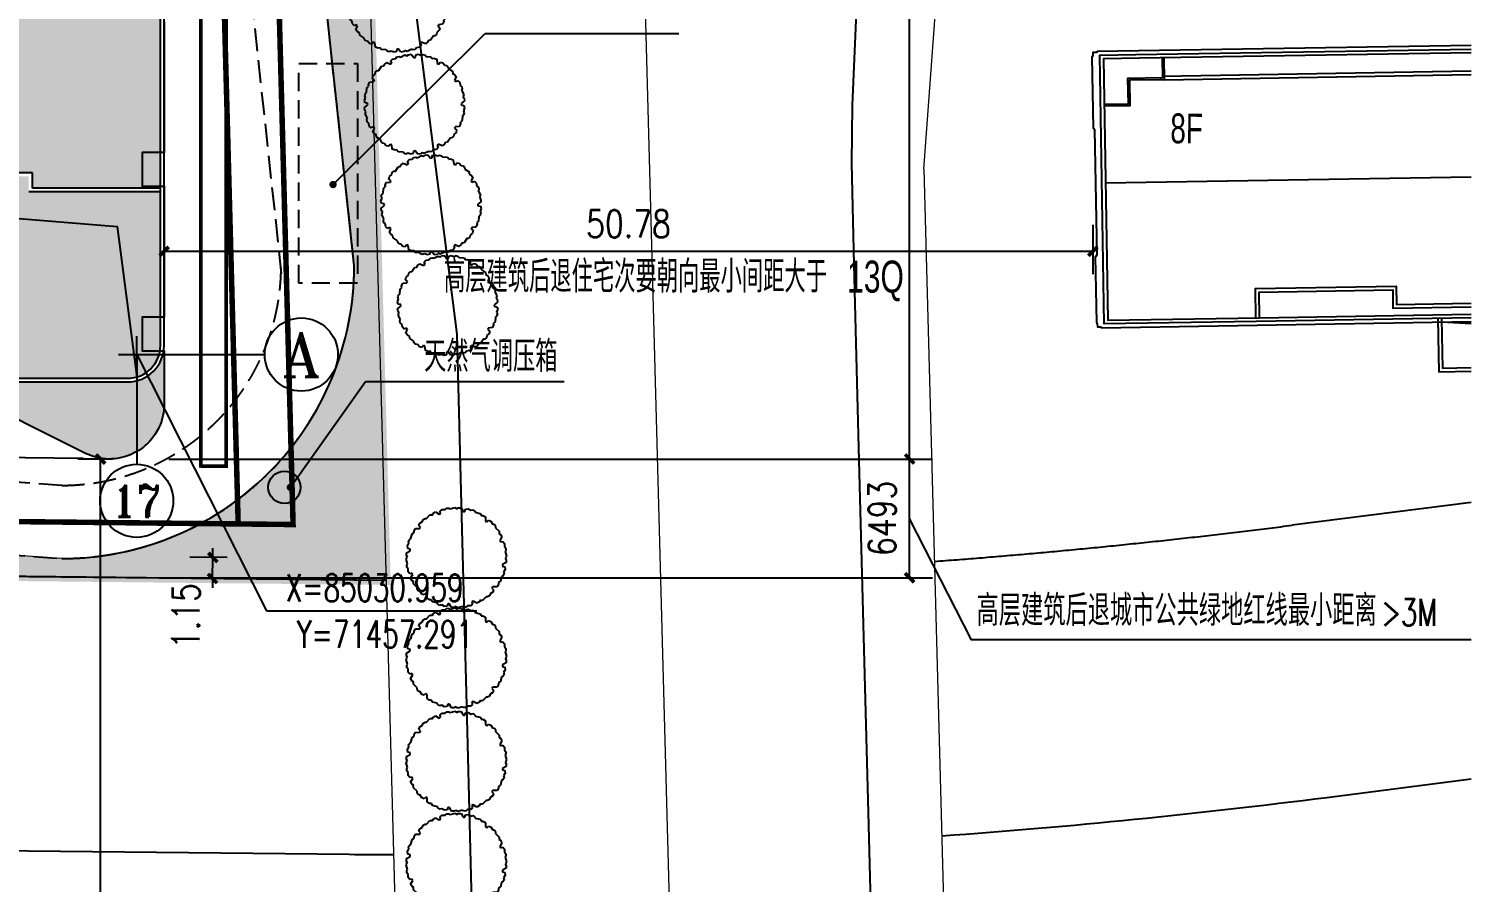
# Model space of a CAD drawing. Header units: metres. Extents: x 71066629 to 71645179, y 84793221 to 85208804.
# Drawn here: x 71451394 to 71530255, y 85002107 to 85048770 of the extents above; entities that cross this region are included whole.
import ezdxf
from ezdxf.enums import TextEntityAlignment as Align

# ---------------------------------------------------------------- set-up
doc = ezdxf.new("R2010")
doc.units = ezdxf.units.M
doc.header["$LTSCALE"] = 1000
for name, pattern in [('ACAD_ISO03W100', [30, 12, -18]), ('ACAD_ISO04W100', [30, 24, -3, 0, -3]), ('CENTER', [50.800000000000004, 31.75, -6.35, 6.35, -6.35]), ('DASH', [0.35, 0.25, -0.1]), ('DASHED', [19.049999999999997, 12.7, -6.35]), ('DASHEDX2', [1.5, 1, -0.5]), ('HIDDENX2', [19.049999999999997, 12.7, -6.35])]:
    doc.linetypes.add(name, pattern=pattern)
for name, color, linetype in [('A_N_AXIS', 85, 'Continuous'), ('A_N_AXIS_TEXT', 7, 'Continuous'), ('A_N_DIM_LEAD', 3, 'Continuous'), ('A_N_DIM_SYMB', 3, 'Continuous'), ('A_N_PUB_TEXT', 7, 'Continuous'), ('A_OTHER_MEMBER', 134, 'Continuous'), ('A_SITEP_PLANT', 85, 'Continuous'), ('DIM_COOR', 3, 'Continuous'), ('DIM_SYMB', 3, 'Continuous'), ('G-ANNO-DIMS', 3, 'Continuous'), ('G-ANNO-LEGN', 3, 'Continuous'), ('G-ANNO-TEXT', 7, 'Continuous'), ('G-BLDG-EXTG', 48, 'Continuous'), ('G-BLDG-HIGH', 1, 'Continuous'), ('G-BLDG-MULT', 1, 'Continuous'), ('G-BLDG-OTLN', 2, 'Continuous'), ('G-BLDG-POIT', 6, 'Continuous'), ('G-BLDG-ROOF', 34, 'Continuous'), ('G-BSMT-OTLN', 5, 'HIDDENX2'), ('G-FRIE-FLWL', 6, 'Continuous'), ('G-PLTG', 105, 'Continuous'), ('G-SDWK', 157, 'Continuous'), ('G-SITE-BLUE', 5, 'Continuous'), ('G-SITE-GREN', 72, 'Continuous'), ('G-SITE-PROP', 1, 'Continuous'), ('G-STRU', 134, 'Continuous'), ('G_DRIV_ROAD', 145, 'Continuous'), ('G_H_252', 252, 'Continuous'), ('G_H_253', 253, 'Continuous'), ('G_N_GUIDES', 3, 'DASH'), ('PUB_DIM', 3, 'Continuous'), ('PUB_TEXT', 7, 'Continuous')]:
    doc.layers.add(name, color=color, linetype=linetype)
for name, color, linetype, lineweight in [('G-ROAD-CNTR', 24, 'DASHED', 13), ('G-ROAD-园区', 175, 'Continuous', 13), ('G-ROAD-市政', 1, 'Continuous', 13)]:
    doc.layers.add(name, color=color, linetype=linetype, lineweight=lineweight)
doc.styles.add('_TCH_AXIS', font='romant.shx')
doc.styles.add('_TCH_DIM', font='SIMPLEX', dxfattribs={"bigfont": 'GBCBIG'})
doc.styles.add('dim_font', font='SIMPLEX.shx', dxfattribs={"width": 0.8})
doc.styles.add('GAD A', font='$ gad e.shx', dxfattribs={"width": 0.7, "bigfont": '$ gad c.shx'})
doc.dimstyles.new('DIMN1', dxfattribs={"dimscale": 0.005, "dimtxt": 300, "dimasz": 100, "dimexe": 250, "dimexo": 300, "dimgap": 150, "dimtad": 1, "dimzin": 0, "dimdsep": 46, "dimtxsty": 'dim_font', "dimblk": 'ARCHTICK', "dimcen": 0.09, "dimclrt": 7, "dimazin": 2, "dimtfac": 1, "dimtdec": 0, "dimtix": 1, "dimtmove": 2, "dimatfit": 3, "dimldrblk": 'ARCHTICK', "dimfxl": 1, "dimtolj": 1, "dimtzin": 0, "dimarcsym": 0})
doc.dimstyles.new('DIMN500', dxfattribs={"dimscale": 5, "dimtxt": 300, "dimasz": 100, "dimexe": 250, "dimexo": 300, "dimgap": 150, "dimtad": 1, "dimdec": 0, "dimzin": 0, "dimdsep": 46, "dimtxsty": 'dim_font', "dimblk": 'ARCHTICK', "dimcen": 0.09, "dimclrt": 7, "dimazin": 2, "dimtfac": 1, "dimtdec": 0, "dimtix": 1, "dimtmove": 2, "dimatfit": 3, "dimldrblk": 'ARCHTICK', "dimtolj": 1, "dimtzin": 0, "dimarcsym": 0})

# ---------------------------------------------------------------- blocks, each defined once
blk = doc.blocks.new('A$C237376EB')
at = {"layer": 'G-ROAD-CNTR', "linetype": 'ACAD_ISO04W100'}
blk.add_line((904.5850735462882, 755.837459716), (914.4131500020885, 392.261583215397), dxfattribs=at)
at = {"layer": 'G-ROAD-市政', "linetype": 'Continuous'}
for p, q in [((890.3286815670726, 728.1260252455977), (895.3208081107587, 543.4493194951065)), ((923.0207605612086, 628.9417477531533), (925.2090100149508, 659.0118585665186)), ((923.0207605612086, 628.9417477534007), (928.0007615415088, 444.7136101800425))]:
    blk.add_line(p, q, dxfattribs=at)
at = {"layer": 'G-SITE-BLUE', "linetype": 'Continuous'}
for p, q in [((945.0544243119366, 594.5928675106843), (952.9457865683216, 595.5994785224175)), ((792.8164006657171, 592.5187861967861), (891.6046496725612, 591.4797577983263))]:
    blk.add_line(p, q, dxfattribs=at)
for centre, radius, start, end in [((895.706431127619, 981.4581871875562), 390.0000000000102, 274.1612422740544, 277.2693112724299), ((895.7064311281138, 981.4581871875707), 390.0000000000142, 269.3973872802726, 269.7526750156222)]:
    blk.add_arc(centre, radius, start, end, dxfattribs=at)
at = {"layer": 'G-SITE-GREN', "color": 3, "linetype": 'Continuous'}
for p, q in [((952.9457990400988, 610.7210216484527), (943.1564245736081, 609.4723028828157)), ((893.6175376515021, 606.4594164278969), (792.9579188898351, 607.5181273931812))]:
    blk.add_line(p, q, dxfattribs=at)
at = {"layer": 'G-SITE-GREN', "color": 3, "linetype": 'ACAD_ISO03W100'}
blk.add_arc((895.7064311274589, 981.4581871875125), 374.9999999999825, 274.2658312886663, 277.2693112724299, dxfattribs=at)
blk = doc.blocks.new('20130417-2#')
at = {"layer": 'G_H_252', "linetype": 'ByBlock'}
blk.add_hatch(color=256, dxfattribs=at).paths.add_polyline_path([(-26500.00000000373, 79699.99999999988, -0.4142135623730951), (-24300.00000000373, 77499.99999999988), (-24300.00000000373, 43999.99999999989, 0.414213562373095), (-22500.00000000373, 42199.99999999989), (-21299.99999969079, 42199.99999999989), (-21299.9999996908, 20799.99999999988), (-22500.00000000373, 20799.99999999988, 0.414213562373095), (-24300.00000000373, 18999.99999999988), (-24300.00000000373, 9099.99999999594), (-16299.99999999814, 9099.99999999594), (-16299.99999999814, 9939.999999995925), (-5699.999999998137, 9939.999999995925), (-5699.999999998137, 9099.999999995925), (1299.999999996289, 9099.99999999591), (1299.999999996275, 18999.99999999988, 0.414213562373095), (-500.0000000037253, 20799.99999999988), (-1700.00000031665, 20799.99999999988), (-1700.00000031665, 42199.99999999989), (-500.0000000037253, 42199.99999999989, 0.414213562373095), (1299.999999996275, 43999.99999999989), (1299.999999996275, 103499.9999999999, 0.414213562373095), (-500.0000000037253, 105299.9999999999), (-23900, 105299.9999999999, 0.414213562373095), (-25700, 103499.9999999999), (-25700, 102299.9999999999), (-56100, 102299.9999999999), (-56100, 103499.9999999999, 0.414213562373095), (-57900, 105299.9999999999), (-126400.0000000005, 105299.9999999999), (-126400.0000000005, 98300.00000000047), (-125159.9999999954, 98300.00000000047), (-125159.9999999958, 87699.99999999965), (-126400.0000000005, 87699.99999999988), (-126400.0000000005, 79699.99999999988)])
at = {"layer": 'G_H_253'}
h = blk.add_hatch(color=256, dxfattribs=at)
h.dxf.hatch_style = 1
h.paths.add_polyline_path([(-21499.9999996908, 41999.99999999989), (-22500.00000000373, 41999.99999999989, -0.2874919409686587), (-24300.00000000373, 43128.22021129175), (-24300.00000000419, 19871.77978870706, -0.2874919409688029), (-22500.00000000373, 20999.99999999988), (-21499.9999996908, 20999.99999999988)])
h.paths.add_polyline_path([(1299.999999996275, 43128.22021129175, -0.2874919409686587), (-500.0000000037253, 41999.99999999989), (-1500.000000316653, 41999.99999999989), (-1500.00000031665, 20999.99999999988), (-500.0000000037253, 20999.99999999988, -0.2874919409686587), (1299.999999996275, 19871.77978870802)])
h.paths.add_polyline_path([(-16099.99999999814, 9739.999999995925), (-16099.99999999814, 8899.999999995925), (-24300.00000000373, 8899.99999999593), (-24300.00000000373, 499.9999999998836, 0.414213562373095), (-22500.00000000373, -1300.000000000117), (-500.0000000037253, -1300.000000000117, 0.414213562373095), (1299.999999996275, 499.9999999998836), (1299.999999996275, 8899.999999995925), (-5899.999999998137, 8899.99999999593), (-5899.999999998137, 9739.999999995925)])
h = blk.add_hatch(color=256, dxfattribs=at)
h.dxf.hatch_style = 1
h.paths.add_polyline_path([(1499.998958291471, -2712.143862107812), (1499.999999925494, -2709.643902301789), (1499.999999925494, 200), (1477.371993324811, 200, -0.3707699816191583), (-500.0000000037257, -1500.000000000117), (-11819.60091989894, -1499.999999990753, -0.1161538421957522), (-9588.475896567066, -2025.395980611463), (-9579.528173968196, -2029.861213579774), (-2836.884873583891, -5400.298168241988, 0.0487524857830456), (-1856.483750954262, -5693.38849297166, 0.4497965889062705)])
at = {"layer": 'A_N_AXIS'}
for q in [(0, -6000), (7000, 0)]:
    blk.add_line((0, 0), q, dxfattribs=at)
for centre in [(9000, 1.225e-13), (0, -8000)]:
    blk.add_circle(centre, 2000, dxfattribs=at)
at = {"layer": 'A_N_DIM_SYMB'}
blk.add_lwpolyline([(-24300.00000000373, 8899.999999995925), (-1060.698941800743, 7004.4941287291), (0, -1229.161646578461)], dxfattribs=at)
at = {"layer": 'G-BLDG-OTLN'}
blk.add_lwpolyline([(1499.999999925494, 18200), (1499.999999925494, 11050), (299.9999998509884, 11050), (299.9999999254942, 9200), (1499.999999925494, 9200), (1499.999999925494, 2050), (299.9999998509884, 2050), (299.9999999254942, 200), (1499.999999925494, 200), (1499.999999925494, -2709.643902301789), (1499.995833322406, -2719.64390231669, -0.4490453476041015), (-1856.48375095427, -5693.388492971659, -0.0487524857830463), (-2836.884873583913, -5400.298168241978), (-9579.528173968196, -2029.861213579774)], format="xyb", dxfattribs=at)
at = {"layer": 'G-BLDG-POIT', "linetype": 'Continuous', "ltscale": 0.1}
for p, q in [((0, -1000), (0, 1000)), ((-1000, 0), (1000, 0))]:
    blk.add_line(p, q, dxfattribs=at)
at = {"layer": 'G-BLDG-ROOF'}
for p, q in [((1499.999999996275, 499.9999999998836), (1499.999999996275, 18999.99999999988)), ((-5699.999999998137, 9939.999999995925), (-16299.99999999814, 9939.999999995925)), ((-5699.999999998137, 9099.999999995925), (-5699.999999998137, 9939.999999995925)), ((1299.999999996275, 8899.999999995925), (-5899.999999998137, 8899.999999995925)), ((1299.999999996275, 9099.999999995925), (-5699.999999998137, 9099.999999995925)), ((-22500.00000000373, -1500.000000000117), (-500.0000000037253, -1500.000000000117))]:
    blk.add_line(p, q, dxfattribs=at)
blk.add_lwpolyline([(-22500.00000000373, -1300.000000000117), (-500.0000000037253, -1300.000000000117, 0.414213562373095), (1299.999999996275, 499.9999999998836), (1299.999999996275, 18999.99999999988, 0.414213562373095), (-500.0000000037253, 20799.99999999988), (-1700.00000031665, 20799.99999999988), (-1700.00000031665, 42199.99999999989), (-500.0000000037253, 42199.99999999989, 0.414213562373095), (1299.999999996275, 43999.99999999989), (1299.999999996275, 103499.9999999999, 0.414213562373095), (-500.0000000037253, 105299.9999999999), (-23900, 105299.9999999999, 0.414213562373095)], format="xyb", dxfattribs=at)
blk.add_arc((-500.0000000037253, 499.9999999998836), 2000, 270, 0, dxfattribs=at)
at = {"layer": 'A_N_AXIS_TEXT', "style": '_TCH_AXIS'}
for s, height, width, p, p2 in [('A', 2429.62112756895, 0.8999999999999996, (7958.73380247045, -1214.810563784475), (10041.26619752955, -1214.810563784475)), ('17', 1755.700612757832, 0.7999999999999996, (-1337.6766573393, -8877.850306378916), (1337.6766573393, -8877.850306378916))]:
    blk.add_text(s, height=height, dxfattribs=dict(at, width=width)).set_placement(p, p2, align=Align.FIT)
blk = doc.blocks.new('BRANCHD', base_point=(0.5, 0.5))
for p, q in [((0.9505596254410227, 0.743297436128509), (0.9314632446002771, 0.7538736432298557)), ((0.9620405252218217, 0.6940026134366691), (0.9505596254410227, 0.743297436128509)), ((0.9742183128197739, 0.6874965599933831), (0.9620405252218217, 0.6940026134366691)), ((0.9697365129869726, 0.5872572432749065), (0.9936420849502089, 0.5940171824764761)), ((0.9865236434099081, 0.6682046705638996), (0.9742183128197739, 0.6874965599933831)), ((0.9820690817241038, 0.647302361335638), (0.9865236434099081, 0.6682046705638996)), ((0.9972671223133035, 0.6196268809602271), (0.9820690817241038, 0.647302361335638)), ((0.9936420849502089, 0.5940171824764761), (0.9972671223133035, 0.6196268809602271)), ((0.9697365129869726, 0.5708106159599874), (0.9697365129869726, 0.5872572432749065)), ((1.008048233500921, 0.5502635966295678), (0.9697365129869726, 0.5708106159599874)), ((0.9984505427080577, 0.5038736432298557), (1.008135802567131, 0.5200449615237905)), ((1.008135802567131, 0.5200449615237905), (1.008048233500921, 0.5502635966295678))]:
    blk.add_line(p, q)
blk = doc.blocks.new('A$C203C35CE')
at = {"layer": 'A_SITEP_PLANT', "extrusion": (0, 0, -1), "yscale": 2981.739130434784, "zscale": -2981.739130434782}
for xscale, rotation in [(2981.739130434763, 60.00000000017639), (2981.739130434794, 30.00000000017586), (2981.739130434784, 90), (2981.739130434769, 120.0000000001762), (2981.739130434778, 150.0000000001759), (2981.739130434778, 330.0000000001759), (2981.739130434755, 180.0000000001761), (2981.739130434769, 300.0000000001762), (2981.739130434794, 210.0000000001759), (2981.739130434784, 270), (2981.739130434763, 240.0000000001764)]:
    blk.add_blockref('BRANCHD', (-1526.186619581713, 1526.186955187266), dxfattribs=dict(at, xscale=xscale, rotation=rotation))
at = {"layer": 'A_SITEP_PLANT', "extrusion": (0, 0, -1), "xscale": 2981.739130434755, "yscale": 2981.739130434784, "zscale": -2981.739130434782}
blk.add_blockref('BRANCHD', (-1526.186619581713, 1526.186955187266), dxfattribs=at)
blk = doc.blocks.new('_ARCHTICK')
at = {"color": 0, "linetype": 'ByBlock', "const_width": 0.4}
blk.add_lwpolyline([(-0.5, -0.5), (0.5, 0.5)], dxfattribs=at)
blk = doc.blocks.new('*D24')
at = {"layer": 'Defpoints', "color": 0, "transparency": 16777216}
for p in [(71455317.15966369, 85025244.68210135), (71457461.60614584, 85025244.68210135), (71457461.60614584, 84961142.499336)]:
    blk.add_point(p, dxfattribs=at)
at = {"layer": 'PUB_DIM', "color": 0, "lineweight": -2, "transparency": 16777216}
for p, q in [((71455961.60614584, 85025244.68210135), (71454067.15966369, 85025244.68210135)), ((71455317.15966369, 84961142.499336), (71455317.15966369, 85025244.68210135)), ((71455961.60614584, 84961142.499336), (71454067.15966369, 84961142.499336))]:
    blk.add_line(p, q, dxfattribs=at)
at = {"layer": 'PUB_DIM', "color": 0, "lineweight": -2, "transparency": 16777216, "xscale": 500, "yscale": 500, "zscale": 500}
for p, rotation in [((71455317.15966369, 85025244.68210135), 90), ((71455317.15966369, 84961142.499336), 270)]:
    blk.add_blockref('_ARCHTICK', p, dxfattribs=dict(at, rotation=rotation))
at = {"layer": 'PUB_DIM', "color": 7, "transparency": 16777216, "insert": (71453817.15966368, 84993193.59071869), "char_height": 1500, "attachment_point": 5, "rotation": 90, "style": 'dim_font'}
blk.add_mtext('\\A1;64102', dxfattribs=at)
blk = doc.blocks.new('*D30')
at = {"layer": 'Defpoints', "color": 0, "transparency": 16777216}
for p in [(71457555.72567736, 85025244.68210135), (71499553.58722974, 85025244.68210135), (71457555.72567736, 85018751.65513279)]:
    blk.add_point(p, dxfattribs=at)
at = {"layer": 'G-ANNO-DIMS', "color": 0, "lineweight": -2, "transparency": 16777216}
for p, q in [((71459055.72567736, 85025244.68210135), (71500803.58722974, 85025244.68210135)), ((71499553.58722974, 85018751.65513279), (71499553.58722974, 85025244.68210135)), ((71459055.72567736, 85018751.65513279), (71500803.58722974, 85018751.65513279))]:
    blk.add_line(p, q, dxfattribs=at)
at = {"layer": 'G-ANNO-DIMS', "color": 0, "lineweight": -2, "transparency": 16777216, "xscale": 500, "yscale": 500, "zscale": 500}
for p, rotation in [((71499553.58722974, 85025244.68210135), 90), ((71499553.58722974, 85018751.65513279), 270)]:
    blk.add_blockref('_ARCHTICK', p, dxfattribs=dict(at, rotation=rotation))
at = {"layer": 'G-ANNO-DIMS', "color": 7, "transparency": 16777216, "insert": (71498053.58722973, 85021998.16861708), "char_height": 1500, "attachment_point": 5, "rotation": 90, "style": 'dim_font'}
blk.add_mtext('\\A1;6493', dxfattribs=at)
blk = doc.blocks.new('*D31')
at = {"layer": 'Defpoints', "color": 0, "transparency": 16777216}
for p in [(71460380.78908776, 85136459.32600382), (71499553.58722974, 85136459.32600382), (71460380.78908776, 85025244.68210135)]:
    blk.add_point(p, dxfattribs=at)
at = {"layer": 'G-ANNO-DIMS', "color": 0, "lineweight": -2, "transparency": 16777216}
for p, q in [((71461880.78908776, 85136459.32600382), (71500803.58722974, 85136459.32600382)), ((71499553.58722974, 85025244.68210135), (71499553.58722974, 85136459.32600382)), ((71461880.78908776, 85025244.68210135), (71500803.58722974, 85025244.68210135))]:
    blk.add_line(p, q, dxfattribs=at)
at = {"layer": 'G-ANNO-DIMS', "color": 0, "lineweight": -2, "transparency": 16777216, "xscale": 500, "yscale": 500, "zscale": 500}
for p, rotation in [((71499553.58722974, 85136459.32600382), 90), ((71499553.58722974, 85025244.68210135), 270)]:
    blk.add_blockref('_ARCHTICK', p, dxfattribs=dict(at, rotation=rotation))
at = {"layer": 'G-ANNO-DIMS', "color": 7, "transparency": 16777216, "insert": (71498053.58722973, 85080852.00405261), "char_height": 1500, "attachment_point": 5, "rotation": 90, "style": 'dim_font'}
blk.add_mtext('\\A1;111.21', dxfattribs=at)
blk = doc.blocks.new('*D135')
at = {"layer": 'Defpoints', "color": 0, "transparency": 16777216}
for p in [(71450390.00087033, 85025314.30596726), (71455860.68075849, 85025256.76770887), (71455824.0012542, 85021769.31723663)]:
    blk.add_point(p, dxfattribs=at)
at = {"layer": 'G-ANNO-DIMS', "color": 0, "lineweight": -2, "transparency": 16777216}
for p, q in [((71450390.00087033, 85025314.30596726), (71450395.25936447, 85025814.27831474)), ((71454360.76371607, 85025272.54319127), (71449140.07000165, 85025327.4522026)), ((71450353.32136604, 85021826.85549502), (71450390.00087033, 85025314.30596726)), ((71454324.08421178, 85021785.09271903), (71449103.39049736, 85021840.00173037)), ((71450353.32136604, 85021826.85549502), (71450348.0628719, 85021326.88314754))]:
    blk.add_line(p, q, dxfattribs=at)
at = {"layer": 'G-ANNO-DIMS', "color": 0, "lineweight": -2, "transparency": 16777216, "xscale": 500, "yscale": 500, "zscale": 500}
for p, rotation in [((71450390.00087033, 85025314.30596726), 269.397409849814), ((71450353.32136604, 85021826.85549502), 89.39740984981405)]:
    blk.add_blockref('_ARCHTICK', p, dxfattribs=dict(at, rotation=rotation))
at = {"layer": 'G-ANNO-DIMS', "color": 7, "transparency": 16777216, "insert": (71448871.74407576, 85023586.35621357), "char_height": 1500, "attachment_point": 5, "rotation": 89.39740984981404, "style": 'dim_font'}
blk.add_mtext('\\A1;3488', dxfattribs=at)
blk = doc.blocks.new('*D139')
at = {"layer": 'Defpoints', "color": 0, "transparency": 16777216}
for p in [(71461452.91820239, 85019863.43963036), (71463743.73832753, 85019839.3453966), (71463731.60650994, 85018685.88219982)]:
    blk.add_point(p, dxfattribs=at)
at = {"layer": 'G-ANNO-DIMS', "color": 0, "lineweight": -2, "transparency": 16777216}
for p, q in [((71461452.91820239, 85019863.43963036), (71461458.17677788, 85020363.41197698)), ((71462243.82128768, 85019855.1211231), (71460202.98733583, 85019876.58606912)), ((71461440.78638479, 85018709.97643359), (71461452.91820239, 85019863.43963036)), ((71462231.68947008, 85018701.65792634), (71460190.85551824, 85018723.12287235)), ((71461440.78638479, 85018709.97643359), (71461435.52780929, 85018210.00408697))]:
    blk.add_line(p, q, dxfattribs=at)
at = {"layer": 'G-ANNO-DIMS', "color": 0, "lineweight": -2, "transparency": 16777216, "xscale": 500, "yscale": 500, "zscale": 500}
for p, rotation in [((71461452.91820239, 85019863.43963036), 269.3974005254223), ((71461440.78638479, 85018709.97643359), 89.39740052542231)]:
    blk.add_blockref('_ARCHTICK', p, dxfattribs=dict(at, rotation=rotation))
at = {"layer": 'G-ANNO-DIMS', "color": 7, "transparency": 16777216, "insert": (71459978.98494387, 85016662.41441509), "char_height": 1500, "attachment_point": 5, "rotation": 89.39740052542226, "style": 'dim_font'}
blk.add_mtext('\\A1;1.15', dxfattribs=at)
blk = doc.blocks.new('*D149')
at = {"layer": 'Defpoints', "color": 0, "transparency": 16777216}
for p in [(71458791.48518659, 85039543.89026597), (71509568.17973492, 85039543.89026597), (71509568.17973492, 85036603.72603154)]:
    blk.add_point(p, dxfattribs=at)
at = {"layer": 'G-ANNO-DIMS', "color": 0, "lineweight": -2, "transparency": 16777216}
for p, q in [((71458791.48518659, 85038043.89026597), (71458791.48518659, 85035353.72603154)), ((71509568.17973492, 85038043.89026597), (71509568.17973492, 85035353.72603154)), ((71458791.48518659, 85036603.72603154), (71509568.17973492, 85036603.72603154))]:
    blk.add_line(p, q, dxfattribs=at)
at = {"layer": 'G-ANNO-DIMS', "color": 0, "lineweight": -2, "transparency": 16777216, "xscale": 500, "yscale": 500, "zscale": 500, "rotation": 180}
blk.add_blockref('_ARCHTICK', (71458791.48518659, 85036603.72603154), dxfattribs=at)
at = {"layer": 'G-ANNO-DIMS', "color": 0, "lineweight": -2, "transparency": 16777216, "xscale": 500, "yscale": 500, "zscale": 500}
blk.add_blockref('_ARCHTICK', (71509568.17973492, 85036603.72603154), dxfattribs=at)
at = {"layer": 'G-ANNO-DIMS', "color": 7, "transparency": 16777216, "insert": (71484179.83246076, 85038103.72603154), "char_height": 1500, "attachment_point": 5, "style": 'dim_font'}
blk.add_mtext('\\A1;50.78', dxfattribs=at)
blk = doc.blocks.new('*D153')
at = {"layer": 'Defpoints', "color": 0, "transparency": 16777216}
for p in [(71458791.59566489, 85032159.54701008), (71458803.27562992, 85032162.81373043), (71458803.35534085, 85032159.86488906)]:
    blk.add_point(p, dxfattribs=at)
at = {"layer": 'PUB_DIM', "color": 0, "lineweight": -2, "transparency": 16777216}
for p, q in [((71458791.55513279, 85032161.04646236), (71458791.48217721, 85032163.745395)), ((71458791.51595396, 85032162.49585144), (71458803.27562992, 85032162.81373043)), ((71458803.31480876, 85032161.36434133), (71458803.24185318, 85032164.063274))]:
    blk.add_line(p, q, dxfattribs=at)
at = {"layer": 'PUB_DIM', "color": 0, "lineweight": -2, "transparency": 16777216, "xscale": 0.5, "yscale": 0.5, "zscale": 0.5}
for p, rotation in [((71458791.51595396, 85032162.49585144), 181.5484007021575), ((71458803.27562992, 85032162.81373043), 1.548400702157535)]:
    blk.add_blockref('_ARCHTICK', p, dxfattribs=dict(at, rotation=rotation))
at = {"layer": 'PUB_DIM', "color": 7, "transparency": 16777216, "insert": (71458797.35525985, 85032164.15424322), "char_height": 1.5, "attachment_point": 5, "rotation": 1.5484007021575352, "style": 'dim_font'}
blk.add_mtext('\\A1;11.76', dxfattribs=at)
blk = doc.blocks.new('*D179')
at = {"layer": 'Defpoints', "color": 0, "transparency": 16777216}
for p in [(71458791.59566489, 85032159.54701008), (71458803.27562992, 85032162.81373043), (71458803.35534085, 85032159.86488906)]:
    blk.add_point(p, dxfattribs=at)
at = {"layer": 'PUB_DIM', "color": 0, "lineweight": -2, "transparency": 16777216}
for p, q in [((71458791.55513279, 85032161.04646236), (71458791.48217721, 85032163.745395)), ((71458791.51595396, 85032162.49585144), (71458803.27562992, 85032162.81373043)), ((71458803.31480876, 85032161.36434133), (71458803.24185318, 85032164.063274))]:
    blk.add_line(p, q, dxfattribs=at)
at = {"layer": 'PUB_DIM', "color": 0, "lineweight": -2, "transparency": 16777216, "xscale": 0.5, "yscale": 0.5, "zscale": 0.5}
for p, rotation in [((71458791.51595396, 85032162.49585144), 181.5484007021575), ((71458803.27562992, 85032162.81373043), 1.548400702157535)]:
    blk.add_blockref('_ARCHTICK', p, dxfattribs=dict(at, rotation=rotation))
at = {"layer": 'PUB_DIM', "color": 7, "transparency": 16777216, "insert": (71458797.35525985, 85032164.15424322), "char_height": 1.5, "attachment_point": 5, "rotation": 1.5484007021575352, "style": 'dim_font'}
blk.add_mtext('\\A1;11.76', dxfattribs=at)

msp = doc.modelspace()

# ---------------------------------------------------------------- hatches: boundary and pattern name
at = {"layer": 'G-PLTG'}
h = msp.add_hatch(dxfattribs=at)
h.set_pattern_fill('CROSS', color=256, scale=500, style=0)
h.set_pattern_definition([(0, (0, 0), (793.75, 793.75), [396.875, -1190.625]), (90, (198.4375, -198.4375), (-793.75, 793.75), [396.875, -1190.625])])
edge = h.paths.add_edge_path()
edge.add_line((71466592.42817049, 85059819.2014556), (71469009.60991117, 85059819.2014556))
edge.add_line((71469009.60991117, 85059819.2014556), (71469009.60991117, 85055819.2014556))
edge.add_line((71469009.60991117, 85055819.2014556), (71467024.8625705, 85055819.2014556))
edge.add_line((71467024.8625705, 85055819.2014556), (71469188.90907055, 85035801.86241008))
edge.add_arc((71453188.90907057, 85035801.86241007), 15999.99999999253, -90.00000000005338, 5.331912689143792e-11, ccw=False)
edge.add_line((71453188.90907055, 85019801.86241008), (71438269.29480879, 85020841.455079))
edge.add_arc((71439157.27262683, 85036772.196837), 15955.47045891121, 207.2794071849511, 266.8096408102111, ccw=False)
edge.add_line((71424976.33736861, 85029459.32375132), (71421191.4851866, 85029459.32375132))
edge.add_line((71421191.4851866, 85029459.32375132), (71421191.48518662, 85046164.93672962))
edge.add_line((71421191.48518662, 85046164.93672962), (71415463.55227886, 85045257.7212818))
edge.add_line((71415463.55227886, 85045257.7212818), (71418514.02434719, 85025997.79864018))
edge.add_line((71418514.02434719, 85025997.79864018), (71397772.56919466, 85022712.67487432))
edge.add_line((71397772.56919466, 85022712.67487432), (71394487.44542885, 85043454.13002683))
edge.add_line((71394487.44542885, 85043454.13002683), (71381776.94051735, 85041440.98382367))
edge.add_line((71381776.94051735, 85041440.98382367), (71385250.26442328, 85019511.27971354))
edge.add_line((71385250.26442328, 85019511.27971354), (71470926.02539062, 85018614.99023438))
edge.add_line((71470926.02539062, 85018614.99023438), (71470133.42166016, 85047938.46717873))
edge.add_line((71470133.42166016, 85047938.46717873), (71469591.60909502, 85067976.36384267))
edge.add_line((71469591.60909502, 85067976.36384267), (71469541.5851835, 85069826.7976195))
edge.add_line((71469541.5851835, 85069826.7976195), (71465791.5956649, 85069826.7976195))
edge.add_line((71465791.5956649, 85069826.7976195), (71465791.5956649, 85067873.63574833))
edge.add_line((71465791.5956649, 85067873.63574833), (71465861.11172123, 85066583.84783179))
edge.add_line((71465861.11172123, 85066583.84783179), (71466592.42817049, 85059819.2014556))

# ---------------------------------------------------------------- linework, layer by layer
at = {"layer": 'A_N_DIM_LEAD'}
for p, q in [((71468027.262564, 85040254.828687), (71476338.12951949, 85048507.07496278)), ((71476338.12951949, 85048507.07496278), (71486930.08234449, 85048507.07496278))]:
    msp.add_line(p, q, dxfattribs=at)
at = {"layer": 'A_N_DIM_LEAD', "const_width": 200}
msp.add_lwpolyline([(71467956.3020689, 85040184.36871158, 1), (71468098.2230591, 85040325.28866242, 1)], format="xyb", close=True, dxfattribs=at)
at = {"layer": 'DIM_COOR', "color": 3}
for p, q in [((71457291.48518659, 85030959.32458435), (71464393.82905263, 85016936.51032396)), ((71464393.82905263, 85016936.51032396), (71475888.82905263, 85016936.51032396))]:
    msp.add_line(p, q, dxfattribs=at)
at = {"layer": 'DIM_SYMB'}
msp.add_lwpolyline([(71530254.40558305, 85015352.7287367), (71502931.48043026, 85015352.7287367), (71499553.58722974, 85021998.16861707)], dxfattribs=at)
at = {"layer": 'G-ANNO-DIMS'}
for p, q in [((71465693.71698968, 85023697.45753619), (71469793.57187943, 85029486.85013318)), ((71469793.57187943, 85029486.85013318), (71480661.19983752, 85029486.85013318))]:
    msp.add_line(p, q, dxfattribs=at)
at = {"layer": 'G-ANNO-DIMS', "const_width": 200}
msp.add_lwpolyline([(71465635.92431283, 85023615.8486733, 1), (71465751.50966653, 85023779.06639908, 1)], format="xyb", close=True, dxfattribs=at)
at = {"layer": 'G-ANNO-LEGN', "const_width": 649.3338144376875}
msp.add_lwpolyline([(71465044.38317527, 85023697.45753619, 1), (71465693.71698968, 85023697.45753619, 1)], format="xyb", close=True, dxfattribs=at)
at = {"layer": 'G-ANNO-LEGN'}
msp.add_circle((71465369.05008247, 85023697.45753619), 881.1969851508737, dxfattribs=at)
at = {"layer": 'G-BLDG-EXTG'}
for p, q in [((71513368.98619772, 85046184.97149782), (71530254.49531974, 85046464.2652671)), ((71511474.20751369, 85045853.58998626), (71511574.19383673, 85045855.24380416)), ((71511670.87252396, 85046056.87026995), (71511672.52634186, 85045956.88394608)), ((71513270.65369259, 85046083.33135594), (71513272.3075105, 85045983.34503207)), ((71513472.28015657, 85045986.65266785), (71530254.49515475, 85046264.23790702)), ((71511492.39951062, 85044753.74042349), (71511592.38583367, 85044755.39424138)), ((71511394.06700549, 85044652.10028172), (71511395.72082339, 85044552.11395784)), ((71530254.4905354, 85040663.47182013), (71510265.34529887, 85040332.84254014)), ((71528440.22353429, 85032932.40977924), (71528488.78860924, 85029996.26832068)), ((71528640.19618036, 85032935.71741502), (71528685.4536195, 85030199.54860422)), ((71510047.04787241, 85032428.15118259), (71530254.56224906, 85032762.39238448)), ((71528643.44664364, 85032739.20130076), (71530254.56224906, 85032661.53293)), ((71530254.56224906, 85030025.47499563), (71528488.78860924, 85029996.26832068)), ((71530254.56224906, 85030225.50235312), (71528685.4536195, 85030199.54860422))]:
    msp.add_line(p, q, dxfattribs=at)
msp.add_lwpolyline([(71530254.56224906, 85047864.45759244), (71509797.32137367, 85047526.08580412), (71509797.81751433, 85047496.09019154), (71509747.82435282, 85047495.2632826), (71509748.1551164, 85047475.26601782), (71509568.17973493, 85047472.28914562), (71509571.15660715, 85047292.31376263), (71509551.15934254, 85047291.98299906), (71509551.98625149, 85047241.98983711), (71509520.99030185, 85047241.47715038), (71509585.48919909, 85043342.01057859), (71509610.48577985, 85043342.42403306, 0.4142135623727298), (71509646.05982919, 85043308.00765598), (71509646.80404724, 85043263.01381023), (71509666.80122127, 85043263.3445723), (71509780.58390264, 85036384.28537011), (71509760.58672097, 85036383.9546079), (71509761.33093904, 85036338.96076216, 0.4142135623727298), (71509726.91456224, 85036303.38671254), (71509701.91798148, 85036302.97325806), (71509761.45542504, 85032703.46565804), (71509792.45137468, 85032703.97834466), (71509793.27828364, 85032653.98518273), (71509813.27554825, 85032654.31594631), (71509816.25242049, 85032474.34056333), (71509996.22780195, 85032477.31743552), (71509996.55856553, 85032457.32017075), (71510046.55172706, 85032458.14707968), (71510047.04787241, 85032428.15118252), (71510047.04787241, 85032428.15118252)], format="xyb", dxfattribs=at)
for points in [[(71530254.56224906, 85032962.41974193), (71518491.58144362, 85032767.85485044), (71518491.58144362, 85032767.8548505), (71510192.71663138, 85032630.58796565), (71509949.60539953, 85047328.57757616), (71511919.33891177, 85047361.15783735), (71511919.33891177, 85047361.15783735), (71530254.56224906, 85047664.4305195)], [(71530254.56224906, 85047464.403162), (71512122.61919366, 85047164.49282536), (71512122.61919366, 85047164.49282536), (71510152.88568142, 85047131.91256417), (71510389.38164166, 85032833.8682492), (71518688.2464539, 85032971.13513404), (71518688.2464539, 85032971.13513398), (71530254.56224906, 85033162.44709945)], [(71513352.44801867, 85047184.83473665), (71513370.64001562, 85046084.98517393), (71511470.89987788, 85046053.56263402), (71511494.05332853, 85044653.75409961), (71510194.23112902, 85044632.25446704)], [(71513452.43434171, 85047186.48855454), (71513472.28015657, 85045986.65266794), (71511572.54001883, 85045955.23012803), (71511595.69346946, 85044555.4215936), (71510195.88494693, 85044532.26814316)], [(71518488.26298843, 85032967.82788098), (71518461.80640365, 85034567.60859041), (71526160.7536996, 85034694.95257464), (71526177.29187888, 85033695.08932154), (71530254.56224906, 85033762.52917206)], [(71518688.2356438, 85032971.13495518), (71518665.0861239, 85034370.94356912), (71525964.08868933, 85034491.67229111), (71525980.6268686, 85033491.809038), (71530254.56224906, 85033562.50181453)]]:
    msp.add_lwpolyline(points, dxfattribs=at)
at = {"layer": 'G-BLDG-HIGH', "linetype": 'DASH', "ltscale": 5, "const_width": 300.0000142492354}
msp.add_lwpolyline([(71462839.79001473, 85021695.5286349), (71461182.08619717, 85083015.6262232), (71459737.80255817, 85136451.19793567), (71451290.32745226, 85144478.97796726), (71382201.51493718, 85143336.30010161), (71352156.10816103, 85145839.71778873), (71193465.87637576, 85143214.90775949), (71162866.8220028, 85142708.81174934), (71154744.8439044, 85134577.12368555), (71153394.62573844, 85065440.87685446), (71149809.23722139, 85035505.08305454), (71149243.59556717, 85006542.61125518)], dxfattribs=at)
at = {"layer": 'G-BLDG-MULT', "linetype": 'DASH', "ltscale": 5, "const_width": 300.0000142492354}
msp.add_lwpolyline([(71161602.70693433, 85145688.31245755), (71151769.04155725, 85135842.89076324), (71150398.1689868, 85065649.06076373), (71146812.78053093, 85035713.26747468), (71146233.69430053, 85006062.3948905), (71245759.10555162, 85021940.93779875), (71249143.57324001, 85022434.2386127), (71251367.8374273, 85022708.2980563), (71253589.57634135, 85022942.61597875), (71255814.98808573, 85023138.18720043), (71258043.51324026, 85023294.68018903), (71260274.44722323, 85023412.61750309), (71262506.99921297, 85023491.24433407), (71264740.7748237, 85023531.18229197), (71266961.69721334, 85023531.80365069), (71370294.91367571, 85022668.87539808), (71465841.78936413, 85021663.95444943), (71464181.04036027, 85083096.6964794), (71462703.25639734, 85137771.71238172), (71452467.57294372, 85147498.85738169), (71382301.55732763, 85146338.36337337), (71352256.1487488, 85148841.7812107), (71193416.31141314, 85146214.49663629)], close=True, dxfattribs=at)
at = {"layer": 'G-BSMT-OTLN', "ltscale": 0.1, "const_width": 200}
msp.add_lwpolyline([(71157191.58090669, 85140759.55333252), (71157191.58090669, 85135259.55333154), (71153991.5812761, 85135259.55333154), (71153991.58127633, 85005669.52005905), (71165691.58195624, 85007522.61812352), (71165691.58119047, 85013394.9157322), (71238076.46104214, 85024859.55444618), (71460791.5816469, 85024859.55444579), (71460791.58164707, 85127259.5534181), (71457591.58201651, 85127259.5534181), (71457591.58201635, 85140759.5547513)], close=True, dxfattribs=at)
msp.add_lwpolyline([(71460791.581647, 85076259.5534181), (71462191.58164701, 85076259.5534181), (71462191.58164701, 85024859.55444604), (71460791.5816469, 85024859.55444604)], dxfattribs=at)
at = {"layer": 'G-FRIE-FLWL', "linetype": 'DASH', "ltscale": 5}
for p, q in [((71465212.08108933, 85035371.93310457), (71461861.11172122, 85066368.2587248)), ((71469188.90907055, 85035801.86241008), (71465861.11172123, 85066583.84783179)), ((71453188.90907055, 85023801.86241008), (71438359.99869181, 85024831.84116739)), ((71452911.74690561, 85019811.47632171), (71438514.44960804, 85020811.47632171))]:
    msp.add_line(p, q, dxfattribs=at)
for radius in [12000, 16000]:
    msp.add_arc((71453188.90907055, 85035801.86241008), radius, 270, 1.30276e-11, dxfattribs=at)
at = {"layer": 'G-ROAD-园区'}
msp.add_line((71453188.90907055, 85019801.86241008), (71438082.83652686, 85020841.455079), dxfattribs=at)
at = {"layer": 'G-SDWK'}
for p, q in [((71469188.90907055, 85035801.86241008), (71465861.11172123, 85066583.84783179)), ((71473406.9999999, 85043088.99999993), (71472021.42410293, 85053956.8005629)), ((71474810.00000006, 85032081.00000001), (71473406.9999999, 85043088.99999993)), ((71475050.2830776, 85022771.48173), (71474810.00000006, 85032081.00000001)), ((71475333.94246411, 85011781.39342132), (71475050.2830776, 85022771.48173)), ((71475736.19279848, 84995943.6615936), (71475333.94246411, 85011781.39342132))]:
    msp.add_line(p, q, dxfattribs=at)
msp.add_lwpolyline([(71497509.75617683, 84998144.08373219), (71497301.16312017, 85005918.99745148), (71497136.02289659, 85012073.92635703), (71496766.37459058, 85025851.06068651), (71496522.06790958, 85035884.77138972), (71496399.26858516, 85041421.61384444), (71496425.99999999, 85044593.00000012), (71496662.35608235, 85050077.99652576), (71496947.12258685, 85056681.0051522), (71497152.49358785, 85061443.03463912), (71497371.8196741, 85066528.64694493), (71497615.88812527, 85072187.97156066), (71497937.6219514, 85079652.71739751), (71498160.35045014, 85084821.24339013), (71498160.71577147, 85085704.15049379), (71498052.243297, 85089388.57189304), (71497855.75805299, 85096062.47180395), (71497690.49349561, 85101675.91682568), (71497488.09034882, 85108550.82669598)], dxfattribs=at)
msp.add_arc((71453188.90907055, 85035801.86241008), 16000, 270, 1.30276e-11, dxfattribs=at)
at = {"layer": 'G-SITE-PROP', "color": 1, "linetype": 'CENTER', "ltscale": 0.1, "const_width": 500}
msp.add_lwpolyline([(71370266.6015625, 85019669.00634766), (71469071.22802734, 85018629.82177734), (71469994.01855469, 85018621.21582031), (71470926.02539062, 85018614.99023438), (71469179.19921875, 85083231.81152344), (71467701.41601562, 85137906.7993164, 0.3939400598638144), (71453348.38867188, 85152487.79296875), (71452458.80126953, 85152499.38964844), (71382468.2006836, 85151341.796875)], format="xyb", dxfattribs=at)
at = {"layer": 'G-STRU', "linetype": 'DASHEDX2', "elevation": -2.091176952e-07}
msp.add_lwpolyline([(71469359.60992642, 85046867.1365251), (71469359.60992642, 85034867.1365251), (71466159.60991116, 85034867.1365251), (71466159.60991116, 85046867.1365251)], close=True, dxfattribs=at)
at = {"layer": 'G_DRIV_ROAD'}
msp.add_line((71385211.27560827, 85019511.68759169), (71470925.99086867, 85018614.99046499), dxfattribs=at)

# ---------------------------------------------------------------- block references
at = {"layer": 'A_OTHER_MEMBER', "linetype": 'ByBlock'}
msp.add_blockref('20130417-2#', (71457291.48518659, 85030959.32458435), dxfattribs=at)
at = {"layer": 'A_SITEP_PLANT', "xscale": 1.8, "yscale": 1.8, "zscale": 1.8}
for p, rotation in [((71468404.31332892, 85052495.35087869), 279.3467377703884), ((71469323.30253288, 85046911.98068951), 279.3467377703884), ((71470228.85299248, 85041410.25834171), 279.3467377703884), ((71471134.40345208, 85035908.53599378), 279.3467377703884), ((71472017.85264005, 85022600.64122263), 270), ((71472017.85264005, 85017115.01100324), 270), ((71472017.85264005, 85011456.51616572), 270), ((71472017.85264005, 85005880.76774715), 270)]:
    msp.add_blockref('A$C203C35CE', p, dxfattribs=dict(at, rotation=rotation))
at = {"layer": 'G_N_GUIDES', "xscale": 1000, "yscale": 1000, "zscale": 1000}
msp.add_blockref('A$C237376EB', (70577308.67682125, 84412150.79480837), dxfattribs=at)

# ---------------------------------------------------------------- texts
at = {"layer": 'A_N_PUB_TEXT', "style": 'GAD A', "width": 0.7}
for s, p in [('高层建筑后退住宅次要朝向最小间距大于', (71474088.09813336, 85034345.80810952)), ('13Q', (71496138.09813336, 85034345.80810952))]:
    msp.add_text(s, height=1750, dxfattribs=at).set_placement(p)
at = {"layer": 'A_N_PUB_TEXT', "style": '_TCH_DIM'}
msp.add_text('天然气调压箱', height=1687.943262411348, dxfattribs=at).set_placement((71473005.88068858, 85030011.85013318))
at = {"layer": 'DIM_SYMB', "color": 7, "style": '_TCH_DIM'}
msp.add_text('高层建筑后退城市公共绿地红线最小距离', height=1687.943262411348, dxfattribs=at).set_placement((71503214.7783276, 85016120.4786604))
at = {"layer": 'DIM_SYMB', "color": 7, "style": '_TCH_DIM', "width": 0.7058823529411765}
msp.add_text('>3M', height=1487.5, dxfattribs=at).set_placement((71525331.79960419, 85016120.4786604))
at = {"layer": 'G-ANNO-TEXT', "style": 'GAD A', "width": 0.7}
msp.add_text('8F', height=1631.004444280777, rotation=359.7954958638621, dxfattribs=at).set_placement((71513804.85096385, 85042512.60005356))
at = {"layer": 'PUB_TEXT', "color": 3, "style": '_TCH_DIM', "width": 0.7058823529411765}
for s, p in [('X=85030.959', (71465438.82905263, 85017461.51032396)), ('Y=71457.291', (71466038.82905263, 85014924.01032396))]:
    msp.add_text(s, height=1487.5, dxfattribs=at).set_placement(p)

# ---------------------------------------------------------------- dimensions: what is measured, and where the dimension line sits
at = {"layer": 'G-ANNO-DIMS'}
for p1, p2, distance, text, picture, middle in [((71460380.78908776, 85025244.68210135), (71460380.78908776, 85136459.32600382), -39172.79814198613, '111.21', '*D31', (71498053.58722973, 85080852.00405261)), ((71458791.48518659, 85039543.89026597), (71509568.17973492, 85039543.89026597), -2940.164234429598, '50.78', '*D149', (71484179.83246076, 85038103.72603154))]:
    dim = msp.add_aligned_dim(p1=p1, p2=p2, distance=distance, text=text, dimstyle='DIMN500', dxfattribs=at)
    dim.commit()
    dim.dimension.update_dxf_attribs({"geometry": picture, "text_midpoint": middle})
for p1, p2, distance, picture, middle in [((71455824.0012542, 85021769.31723663), (71455860.68075849, 85025256.76770885), 5470.982461120478, '*D135', (71448871.74407576, 85023586.35621357)), ((71457555.72567736, 85018751.65513279), (71457555.72567736, 85025244.68210135), -41997.861552387476, '*D30', (71498053.58722973, 85021998.16861708))]:
    dim = msp.add_aligned_dim(p1=p1, p2=p2, distance=distance, dimstyle='DIMN500', dxfattribs=at)
    dim.commit()
    dim.dimension.update_dxf_attribs({"geometry": picture, "text_midpoint": middle})
dim = msp.add_linear_dim(base=(71461452.91820239, 85019863.43963036), p1=(71463731.60650995, 85018685.88219982), p2=(71463743.73832755, 85019839.3453966), angle=89.39740052542226, text='1.15', dimstyle='DIMN500', dxfattribs=at)
dim.commit()
dim.dimension.update_dxf_attribs({"geometry": '*D139', "text_midpoint": (71459978.98494387, 85016662.41441509), "dimtype": 129})
at = {"layer": 'PUB_DIM'}
for p1, p2, distance, dimstyle, picture, middle in [((71458791.5956649, 85032159.54701008), (71458803.35534085, 85032159.86488907), 2.949918510353224, 'DIMN1', '*D153', (71458797.35525985, 85032164.15424322)), ((71458791.5956649, 85032159.54701008), (71458803.35534085, 85032159.86488907), 2.949918510353224, 'DIMN1', '*D179', (71458797.35525985, 85032164.15424322)), ((71457461.60614584, 84961142.499336), (71457461.60614584, 85025244.68210135), 2144.4464821517467, 'DIMN500', '*D24', (71453817.15966368, 84993193.59071869))]:
    dim = msp.add_aligned_dim(p1=p1, p2=p2, distance=distance, dimstyle=dimstyle, dxfattribs=at)
    dim.commit()
    dim.dimension.update_dxf_attribs({"geometry": picture, "text_midpoint": middle})

doc.saveas('drawing.dxf')
